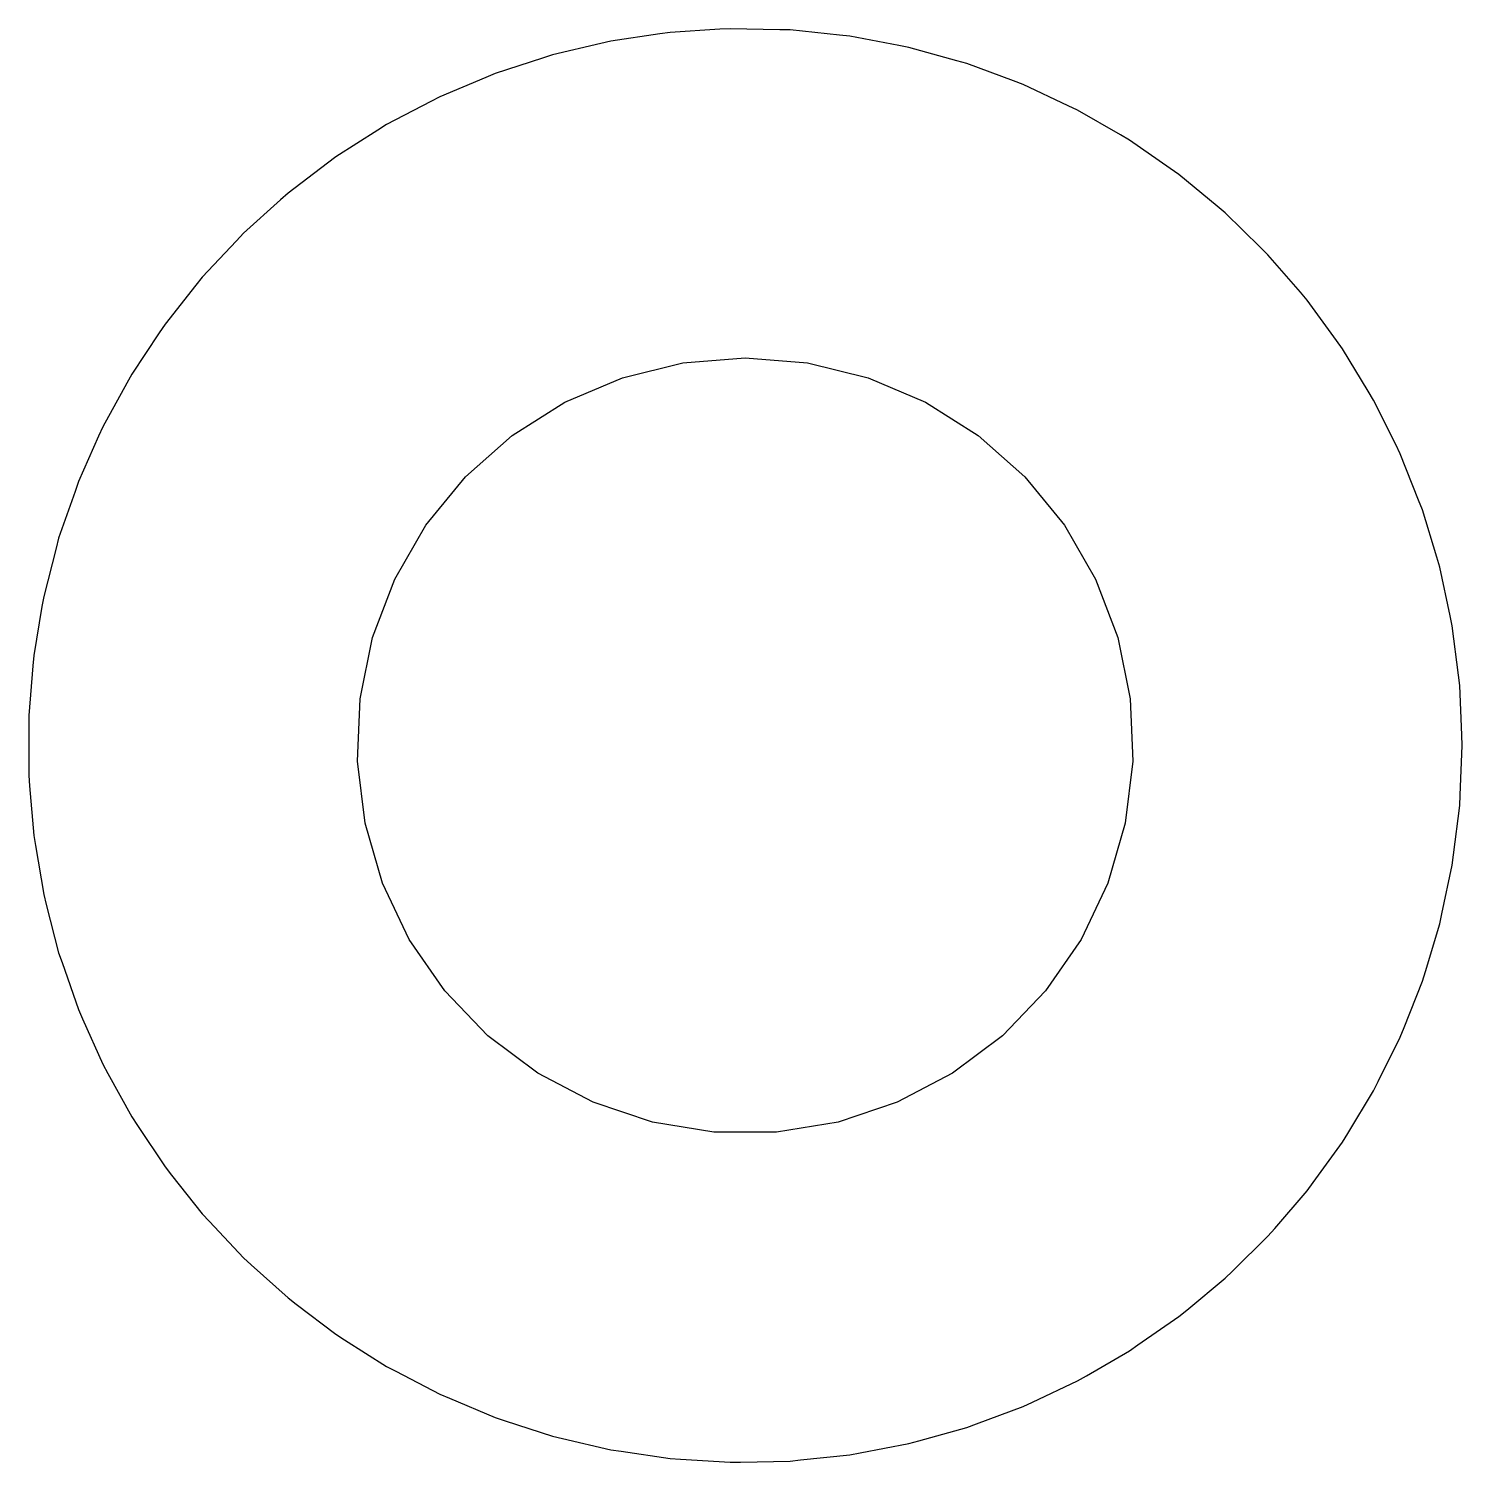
# Model space of a CAD drawing. Extents: x -10.2 to 10.1, y -10.1 to 10.2.
import ezdxf

# ---------------------------------------------------------------- set-up
doc = ezdxf.new("R2010")
doc.units = 0
doc.layers.get('0').update_dxf_attribs({"linetype": 'CONTINUOUS'})

msp = doc.modelspace()

# ---------------------------------------------------------------- linework, layer by layer
for points in [[(-10.1617, -0.420024), (-10.1494, -0.566108), (-10.0905, -1.26739), (-10.0661, -1.41193), (-9.94872, -2.10582), (-9.91226, -2.24781), (-9.73725, -2.92945), (-9.68904, -3.06789), (-9.4576, -3.73249), (-9.39797, -3.86642), (-9.11173, -4.50932), (-9.04111, -4.63779), (-8.70208, -5.25448), (-8.62095, -5.37659), (-8.2315, -5.96275), (-8.14045, -6.07764), (-7.70332, -6.62916), (-7.60296, -6.73603), (-7.12122, -7.24904), (-7.01227, -7.34713), (-6.48929, -7.81803), (-6.37252, -7.90666), (-5.81196, -8.33214), (-5.68819, -8.41069), (-5.09399, -8.78778), (-4.96408, -8.8557), (-4.34042, -9.18174), (-4.20527, -9.23855), (-3.55652, -9.51126), (-3.41709, -9.55656), (-2.74779, -9.77403), (-2.60507, -9.80751), (-1.91992, -9.96821), (-1.77489, -9.98963), (-1.07869, -10.0924), (-0.932385, -10.1016), (-0.230029, -10.1458), (-0.083464, -10.1428), (0.620128, -10.128), (0.765923, -10.1127), (1.46581, -10.0391), (1.60981, -10.0117), (2.3011, -9.87979), (2.44229, -9.84037), (3.12011, -9.65112), (3.25752, -9.60002), (3.91713, -9.35471), (4.04977, -9.29229), (4.68654, -8.99265), (4.8135, -8.91935), (5.42296, -8.56748), (5.54334, -8.48382), (6.12122, -8.08218), (6.23417, -7.98873), (6.77642, -7.54015), (6.88116, -7.43758), (7.38397, -6.94519), (7.47976, -6.83422), (7.9396, -6.30149), (8.02577, -6.18289), (8.43942, -5.61355), (8.51536, -5.48815), (8.87992, -4.88619), (8.9451, -4.75488), (9.25801, -4.12453), (9.31198, -3.98823), (9.57104, -3.3339), (9.61341, -3.19356), (9.81682, -2.51985), (9.8473, -2.37646), (9.99362, -1.68809), (10.012, -1.54265), (10.1002, -0.844451), (10.1063, -0.697982), (10.1358, 0.005146), (10.1297, 0.151615), (10.1002, 0.854744), (10.0818, 1.00019), (9.99362, 1.69838), (9.96314, 1.84178), (9.81682, 2.53014), (9.77445, 2.67048), (9.57104, 3.34419), (9.51708, 3.4805), (9.25801, 4.13482), (9.19283, 4.26613), (8.87992, 4.89649), (8.80398, 5.02188), (8.43942, 5.62384), (8.35325, 5.74244), (7.9396, 6.31178), (7.84381, 6.42276), (7.38397, 6.95549), (7.27923, 7.05806), (6.77642, 7.55044), (6.66346, 7.64389), (6.12122, 8.09247), (6.00084, 8.17614), (5.42296, 8.57777), (5.296, 8.65107), (4.68654, 9.00295), (4.55389, 9.06536), (3.91713, 9.365), (3.77972, 9.4161), (3.12011, 9.66141), (2.97892, 9.70083), (2.3011, 9.89009), (2.15709, 9.91756), (1.46581, 10.0494), (1.32002, 10.0647), (0.620128, 10.1383), (0.473563, 10.1414), (-0.230029, 10.1561), (-0.376337, 10.1469), (-1.07869, 10.1027), (-1.22372, 10.0813), (-1.91992, 9.9785), (-2.06264, 9.94503), (-2.74779, 9.78433), (-2.88721, 9.73902), (-3.55652, 9.52156), (-3.69166, 9.46475), (-4.34042, 9.19203), (-4.47033, 9.12412), (-5.09399, 8.79807), (-5.21777, 8.71952), (-5.81196, 8.34244), (-5.92873, 8.2538), (-6.48929, 7.82832), (-6.59823, 7.73023), (-7.12122, 7.25933), (-7.22157, 7.15246), (-7.70332, 6.63945), (-7.79437, 6.52457), (-8.2315, 5.97305), (-8.31263, 5.85094), (-8.70208, 5.26478), (-8.7727, 5.13631), (-9.11173, 4.51961), (-9.17136, 4.38569), (-9.4576, 3.74279), (-9.50581, 3.60434), (-9.73725, 2.93974), (-9.77371, 2.79775), (-9.94872, 2.11611), (-9.97317, 1.97157), (-10.0905, 1.27768), (-10.1028, 1.1316), (-10.1617, 0.430317)], [(-5.50419, -0.215963), (-5.46861, 0.667044), (-5.29184, 1.53291), (-4.97847, 2.3592), (-4.53661, 3.12453), (-3.9777, 3.80907), (-3.31622, 4.39509), (-2.56931, 4.86741), (-1.7563, 5.2138), (-0.898254, 5.42529), (-0.017396, 5.4964), (0.863462, 5.42529), (1.72151, 5.2138), (2.53451, 4.86741), (3.28143, 4.39509), (3.94291, 3.80907), (4.50181, 3.12453), (4.94367, 2.3592), (5.25705, 1.53291), (5.43382, 0.667044), (5.4694, -0.215963), (5.36288, -1.09324), (5.11701, -1.94208), (4.73817, -2.74048), (4.23615, -3.46777), (3.62398, -4.10511), (2.91749, -4.636), (2.13499, -5.04669), (1.29675, -5.32654), (0.424465, -5.4683), (-0.459258, -5.4683), (-1.33154, -5.32654), (-2.16978, -5.04669), (-2.95228, -4.636), (-3.65877, -4.10511), (-4.27094, -3.46777), (-4.77296, -2.74048), (-5.1518, -1.94208), (-5.39767, -1.09324)]]:
    msp.add_lwpolyline(points, close=True)

doc.saveas('drawing.dxf')
